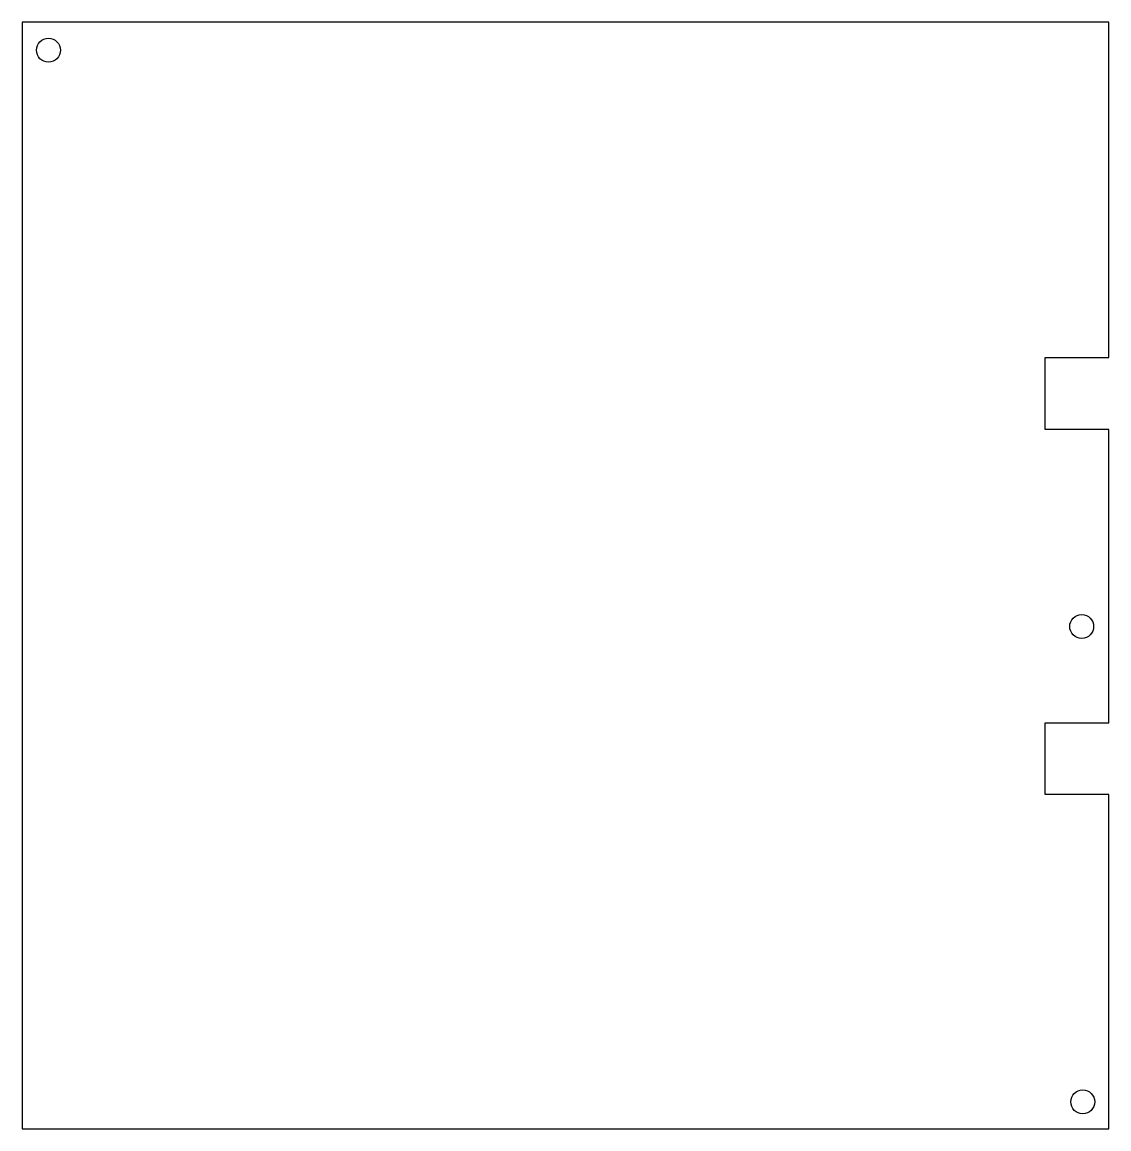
# Model space of a CAD drawing. Header units: millimetres. Extents: x -68 to 68, y -58 to 81.
import ezdxf

# ---------------------------------------------------------------- set-up
doc = ezdxf.new("R2010")
doc.units = ezdxf.units.MM

msp = doc.modelspace()

# ---------------------------------------------------------------- linework, layer by layer
msp.add_lwpolyline([(60.11, -7.01), (68.11, -7.01), (68.11, 29.79), (60.11, 29.79), (60.11, 38.79), (68.11, 38.79), (68.11, 80.84), (-68.15, 80.84), (-68.15, -57.91), (68.11, -57.91), (68.11, -16.01), (60.11, -16.01)], close=True)
for centre in [(-64.85, 77.32), (64.7, 5.07), (64.83, -54.53)]:
    msp.add_circle(centre, 1.5)

doc.saveas('drawing.dxf')
